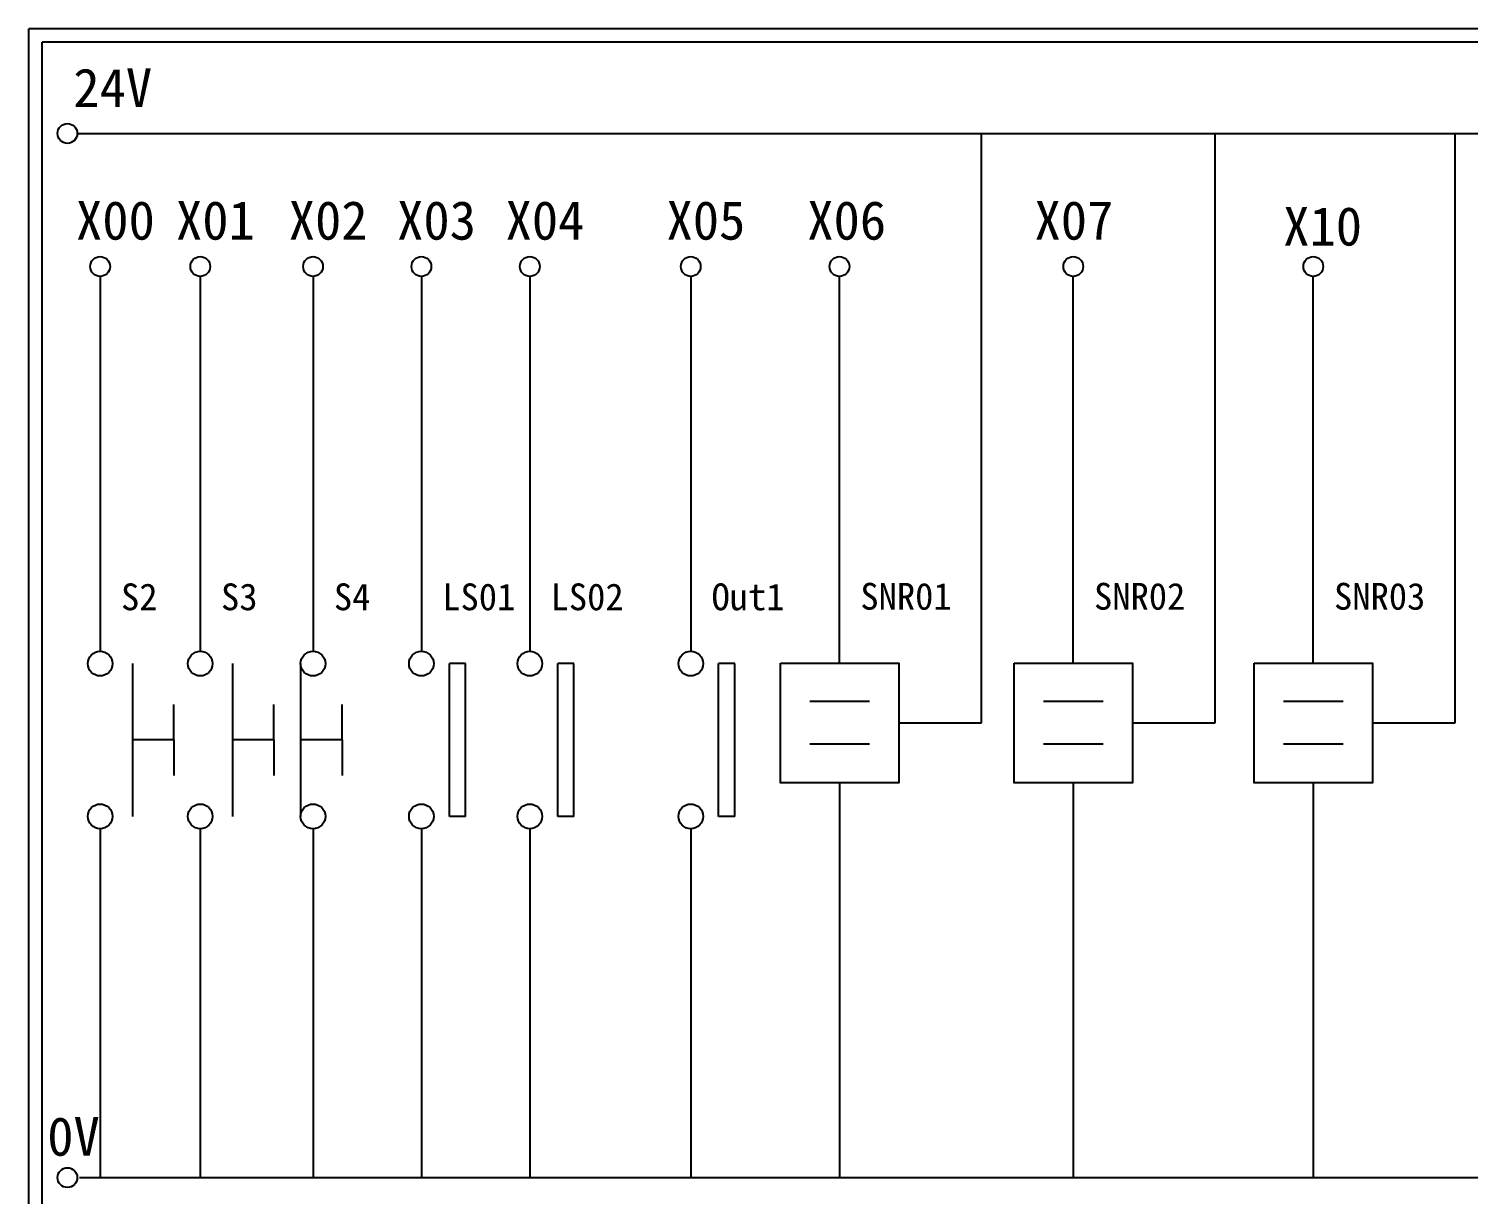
# Model space of a CAD drawing. Extents: x 325 to 612, y 3 to 207.
# Drawn here: x 325.3 to 459.5, y 98.4 to 207 of the extents above; entities that cross this region are included whole.
import ezdxf

# ---------------------------------------------------------------- set-up
doc = ezdxf.new("R2010")
doc.units = 0
doc.layers.get('0').update_dxf_attribs({"linetype": 'CONTINUOUS'})
doc.layers.add('圖框層', color=7, linetype='CONTINUOUS')
doc.layers.add('標尺寸層', color=3, linetype='CONTINUOUS')
doc.styles.add('STSL', font='kaiu.ttf')

msp = doc.modelspace()

# ---------------------------------------------------------------- linework, layer by layer
for p, q in [((414.11, 142.31), (414.11, 197.22)), ((435.89, 142.31), (435.89, 197.22)), ((458.26, 142.31), (458.26, 197.22)), ((400.88, 147.89), (400.88, 183.91)), ((422.67, 147.89), (422.67, 183.91)), ((445.04, 147.89), (445.04, 183.91)), ((366.02, 147.84), (364.52, 147.84)), ((376.13, 147.84), (374.62, 147.84)), ((391.13, 147.84), (389.62, 147.84)), ((338.85, 140.73), (338.85, 144.04)), ((348.17, 140.73), (348.17, 144.04)), ((354.52, 140.73), (354.52, 144.04)), ((406.4, 142.31), (414.11, 142.31)), ((428.18, 142.31), (435.89, 142.31)), ((450.55, 142.31), (458.26, 142.31)), ((338.85, 140.73), (338.85, 137.42)), ((348.17, 140.73), (348.17, 137.42)), ((354.52, 140.73), (354.52, 137.42)), ((400.88, 136.73), (400.88, 99.96)), ((422.67, 136.73), (422.67, 99.96)), ((445.04, 136.73), (445.04, 99.96)), ((366.02, 133.61), (364.52, 133.61)), ((376.13, 133.61), (374.62, 133.61)), ((391.13, 133.61), (389.62, 133.61))]:
    msp.add_line(p, q)
for points in [[(395.37, 147.89), (406.4, 147.89), (406.4, 136.73), (395.37, 136.73)], [(417.15, 147.89), (428.18, 147.89), (428.18, 136.73), (417.15, 136.73)], [(439.52, 147.89), (450.55, 147.89), (450.55, 136.73), (439.52, 136.73)]]:
    msp.add_lwpolyline(points, close=True)
at = {"layer": '圖框層', "color": 7}
for p, q in [((612.32, 206.97), (325.32, 206.97)), ((325.32, 3), (325.32, 206.97)), ((611.07, 205.72), (326.57, 205.72)), ((326.57, 4.25), (326.57, 205.72))]:
    msp.add_line(p, q, dxfattribs=at)
at = {"layer": '標尺寸層', "color": 7}
for p, q in [((329.84, 197.22), (609.44, 197.22)), ((331.97, 183.91), (331.97, 148.99)), ((341.3, 183.91), (341.3, 148.99)), ((351.81, 183.91), (351.81, 148.99)), ((361.91, 183.91), (361.91, 148.99)), ((372.02, 183.91), (372.02, 148.99)), ((387.02, 183.91), (387.02, 148.99)), ((334.98, 147.84), (334.98, 133.61)), ((344.3, 147.84), (344.3, 133.61)), ((350.66, 147.84), (350.66, 133.61)), ((364.52, 133.61), (364.52, 147.84)), ((366.02, 133.61), (366.02, 147.84)), ((374.62, 133.61), (374.62, 147.84)), ((376.13, 133.61), (376.13, 147.84)), ((389.62, 133.61), (389.62, 147.84)), ((391.13, 133.61), (391.13, 147.84)), ((398.12, 144.34), (403.69, 144.34)), ((419.9, 144.34), (425.47, 144.34)), ((442.28, 144.34), (447.84, 144.34)), ((338.85, 140.73), (334.98, 140.73)), ((348.17, 140.73), (344.3, 140.73)), ((354.52, 140.73), (350.66, 140.73)), ((398.12, 140.37), (403.69, 140.37)), ((419.9, 140.37), (425.47, 140.37)), ((442.28, 140.37), (447.84, 140.37)), ((331.97, 132.46), (331.97, 99.96)), ((341.3, 132.46), (341.3, 99.96)), ((351.81, 132.46), (351.81, 99.96)), ((361.91, 132.46), (361.91, 99.96)), ((372.02, 132.46), (372.02, 99.96)), ((387.02, 132.46), (387.02, 99.96)), ((330.05, 99.96), (607.92, 99.96))]:
    msp.add_line(p, q, dxfattribs=at)
for centre, radius in [((328.92, 197.22), 0.92), ((331.97, 184.83), 0.92), ((341.3, 184.83), 0.92), ((351.81, 184.83), 0.92), ((361.91, 184.83), 0.92), ((372.02, 184.83), 0.92), ((387.02, 184.83), 0.92), ((400.88, 184.83), 0.92), ((422.67, 184.83), 0.92), ((445.04, 184.83), 0.92), ((331.97, 147.84), 1.15), ((341.3, 147.84), 1.15), ((351.81, 147.84), 1.15), ((361.91, 147.84), 1.15), ((372.02, 147.84), 1.15), ((387.02, 147.84), 1.15), ((331.97, 133.61), 1.15), ((341.3, 133.61), 1.15), ((351.81, 133.61), 1.15), ((361.91, 133.61), 1.15), ((372.02, 133.61), 1.15), ((387.02, 133.61), 1.15), ((328.92, 99.96), 0.92)]:
    msp.add_circle(centre, radius, dxfattribs=at)

# ---------------------------------------------------------------- texts
at = {"layer": '圖框層', "color": 4, "style": 'STSL'}
for s, height, p in [('24V', 3.6, (329.47, 199.68)), ('X00', 3.6, (329.72, 187.33)), ('X01', 3.6, (339.04, 187.33)), ('X02', 3.6, (349.55, 187.33)), ('X03', 3.6, (359.65, 187.33)), ('X04', 3.6, (369.76, 187.33)), ('X05', 3.6, (384.76, 187.33)), ('X06', 3.6, (397.88, 187.33)), ('X07', 3.6, (419.06, 187.33)), ('X10', 3.6, (442.24, 186.78)), ('S2', 2.5, (333.92, 152.81)), ('S3', 2.5, (343.24, 152.81)), ('S4', 2.5, (353.76, 152.81)), ('LS01', 2.5, (363.86, 152.81)), ('LS02', 2.5, (373.96, 152.81)), ('Out1', 2.5, (388.96, 152.81)), ('SNR01', 2.5, (402.83, 152.86)), ('SNR02', 2.5, (424.61, 152.86)), ('SNR03', 2.5, (446.98, 152.86)), ('0V', 3.6, (327.04, 102))]:
    msp.add_text(s, height=height, dxfattribs=at).set_placement(p)

doc.saveas('drawing.dxf')
